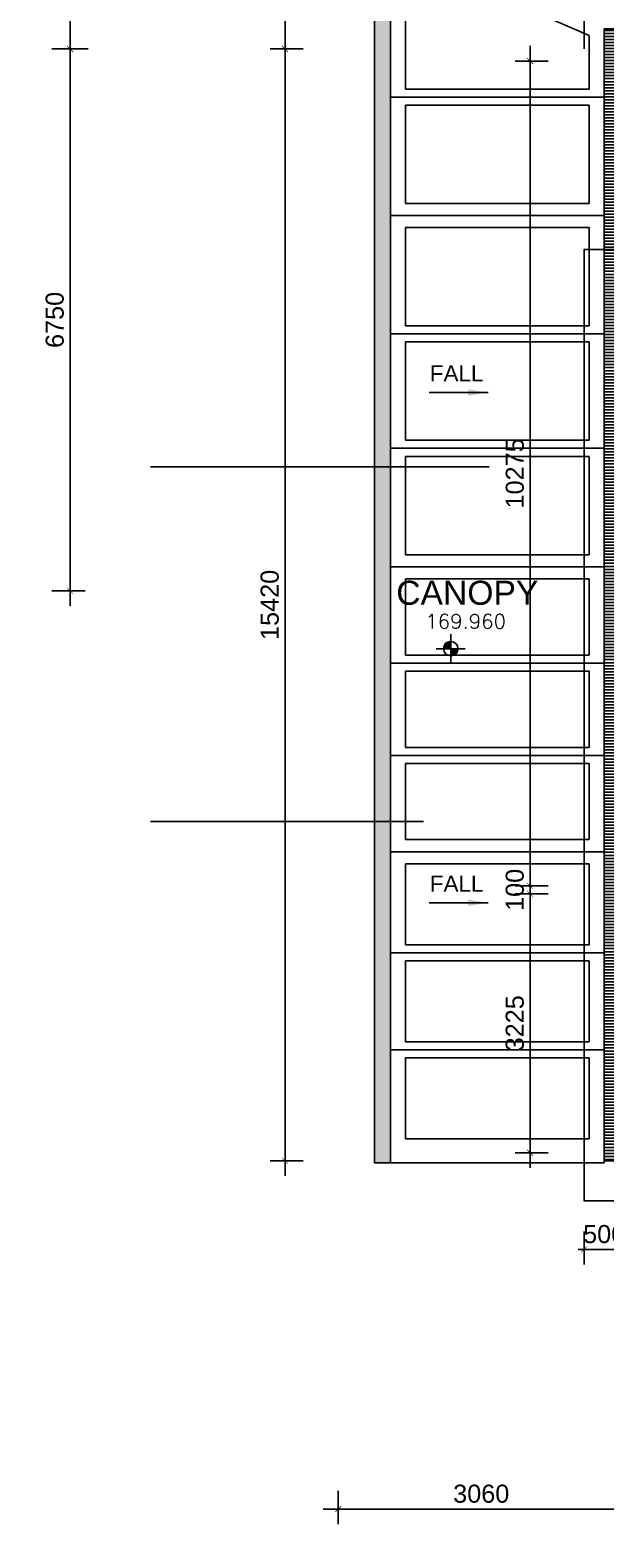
# Model space of a CAD drawing. Header units: millimetres. Extents: x 0 to 69068, y 299 to 37257.
# Drawn here: x 0 to 7162, y 5546 to 24160 of the extents above; entities that cross this region are included whole.
import ezdxf

# ---------------------------------------------------------------- set-up
doc = ezdxf.new("R2010")
doc.units = ezdxf.units.MM
doc.layers.get('Defpoints').update_dxf_attribs({"color": 8})
for name, color, linetype in [('Architectural Features', 8, 'Continuous'), ('arrow', 8, 'Continuous'), ('CANOPY', 8, 'Continuous'), ('DLN032__', 8, 'Continuous'), ('GBP Dim', 8, 'Continuous'), ('GBP Text 250', 8, 'Continuous'), ('GBP_MARKS', 8, 'Continuous'), ('LEVEL', 8, 'Continuous'), ('TEXT', 8, 'Continuous')]:
    doc.layers.add(name, color=color, linetype=linetype)
doc.styles.add('BH', font='arial.ttf')
doc.styles.add('ROMANS', font='romans.shx')
doc.styles.get("Standard").update_dxf_attribs({"font": 'arial.ttf'})
doc.dimstyles.new('200 GBP', dxfattribs={"dimscale": 1.5, "dimtxt": 150, "dimasz": 50, "dimexe": 125, "dimexo": 50, "dimgap": 50, "dimtad": 1, "dimdec": 0, "dimzin": 0, "dimdsep": 46, "dimtxsty": 'BH', "dimblk": 'ARCHTICK', "dimcen": 0.09, "dimdle": 125, "dimclrd": 9, "dimclre": 9, "dimclrt": 1, "dimadec": 0, "dimazin": 0, "dimtfac": 1, "dimtdec": 0, "dimtix": 1, "dimtmove": 2, "dimatfit": 3, "dimldrblk": 'ARCHTICK', "dimfxl": 300, "dimfxlon": 1, "dimtolj": 1, "dimtzin": 0, "dimarcsym": 0})
doc.dimstyles.get("Standard").update_dxf_attribs({"dimtxt": 0.18, "dimasz": 0.18, "dimexe": 0.18, "dimexo": 0.0625, "dimgap": 0.09, "dimtad": 0, "dimtih": 1, "dimtoh": 1, "dimdec": 4, "dimzin": 0, "dimdsep": 46, "dimtxsty": 'Standard', "dimcen": 0.09, "dimadec": 0, "dimazin": 0, "dimtfac": 1, "dimtdec": 4, "dimtofl": 0, "dimtmove": 0, "dimatfit": 3, "dimfxl": 1, "dimtolj": 1, "dimtzin": 0, "dimarcsym": 0})

# ---------------------------------------------------------------- blocks, each defined once
blk = doc.blocks.new('ELEX')
at = {"layer": 'DLN032__'}
for p, q in [((0.5, 0), (-0.5, 0)), ((0, 0.5), (0, -0.5))]:
    blk.add_line(p, q, dxfattribs=at)
blk.add_circle((0, 0), 0.25, dxfattribs=at)
at = {"layer": 'DLN032__', "style": 'ROMANS'}
blk.add_attdef('ELEX', (0.257, 0.354), '', height=0.5, dxfattribs=at)
blk = doc.blocks.new('_ArchTick')
at = {"color": 0, "const_width": 0.1}
blk.add_lwpolyline([(0.5, 0.5), (-0.5, -0.5)], dxfattribs=at)
blk = doc.blocks.new('*D259')
at = {"layer": 'Defpoints', "color": 0, "transparency": 16777216}
for p in [(0, 23922), (500, 23922), (0, 17172)]:
    blk.add_point(p, dxfattribs=at)
at = {"layer": 'GBP Dim', "color": 9, "lineweight": -2, "transparency": 16777216}
for p, q in [((500, 16985), (500, 24110)), ((275, 23922), (688, 23922)), ((275, 17172), (688, 17172))]:
    blk.add_line(p, q, dxfattribs=at)
at = {"layer": 'GBP Dim', "color": 9, "lineweight": -2, "transparency": 16777216, "xscale": 75, "yscale": 75, "zscale": 75}
for p, rotation in [((500, 23922), 90), ((500, 17172), 270)]:
    blk.add_blockref('_ArchTick', p, dxfattribs=dict(at, rotation=rotation))
at = {"layer": 'GBP Dim', "transparency": 16777216, "insert": (310, 20547), "char_height": 225, "attachment_point": 5, "rotation": 90, "style": 'BH'}
blk.add_mtext('\\A1;6750', dxfattribs=at)
blk = doc.blocks.new('*D260')
at = {"layer": 'Defpoints', "color": 0, "transparency": 16777216}
for p in [(3177, 23922), (3839, 23922), (3800, 10072)]:
    blk.add_point(p, dxfattribs=at)
at = {"layer": 'GBP Dim', "color": 9, "lineweight": -2, "transparency": 16777216}
for p, q in [((3177, 9885), (3177, 24110)), ((3402, 23922), (2990, 23922)), ((3402, 10072), (2990, 10072))]:
    blk.add_line(p, q, dxfattribs=at)
at = {"layer": 'GBP Dim', "color": 9, "lineweight": -2, "transparency": 16777216, "xscale": 75, "yscale": 75, "zscale": 75}
for p, rotation in [((3177, 23922), 90), ((3177, 10072), 270)]:
    blk.add_blockref('_ArchTick', p, dxfattribs=dict(at, rotation=rotation))
at = {"layer": 'GBP Dim', "transparency": 16777216, "insert": (2987, 16997), "char_height": 225, "attachment_point": 5, "rotation": 90, "style": 'BH'}
blk.add_mtext('\\A1;15420', dxfattribs=at)
blk = doc.blocks.new('*D261')
at = {"layer": 'Defpoints', "color": 0, "transparency": 16777216}
for p in [(3839, 8755), (7401, 8760), (7401, 5734)]:
    blk.add_point(p, dxfattribs=at)
at = {"layer": 'GBP Dim', "color": 9, "lineweight": -2, "transparency": 16777216}
for p, q in [((3839, 5959), (3839, 5546)), ((7401, 5959), (7401, 5546)), ((3652, 5734), (7588, 5734))]:
    blk.add_line(p, q, dxfattribs=at)
at = {"layer": 'GBP Dim', "color": 9, "lineweight": -2, "transparency": 16777216, "xscale": 75, "yscale": 75, "zscale": 75, "rotation": 180}
blk.add_blockref('_ArchTick', (3839, 5734), dxfattribs=at)
at = {"layer": 'GBP Dim', "color": 9, "lineweight": -2, "transparency": 16777216, "xscale": 75, "yscale": 75, "zscale": 75}
blk.add_blockref('_ArchTick', (7401, 5734), dxfattribs=at)
at = {"layer": 'GBP Dim', "transparency": 16777216, "insert": (5620, 5924), "char_height": 225, "attachment_point": 5, "style": 'BH'}
blk.add_mtext('\\A1;3060', dxfattribs=at)
blk = doc.blocks.new('*D276')
at = {"layer": 'Defpoints', "color": 0, "transparency": 16777216}
for p in [(2521, 26402), (500, 23922), (2521, 23922)]:
    blk.add_point(p, dxfattribs=at)
at = {"layer": 'GBP Dim', "color": 9, "lineweight": -2, "transparency": 16777216}
for p, q in [((500, 26590), (500, 23735)), ((725, 26402), (313, 26402)), ((725, 23922), (313, 23922))]:
    blk.add_line(p, q, dxfattribs=at)
at = {"layer": 'GBP Dim', "color": 9, "lineweight": -2, "transparency": 16777216, "xscale": 75, "yscale": 75, "zscale": 75}
for p, rotation in [((500, 26402), 90), ((500, 23922), 270)]:
    blk.add_blockref('_ArchTick', p, dxfattribs=dict(at, rotation=rotation))
at = {"layer": 'GBP Dim', "transparency": 16777216, "insert": (310, 25162), "char_height": 225, "attachment_point": 5, "rotation": 90, "style": 'BH'}
blk.add_mtext('\\A1;2480', dxfattribs=at)
blk = doc.blocks.new('*D277')
at = {"layer": 'Defpoints', "color": 0, "transparency": 16777216}
for p in [(3531, 25512), (3177, 23922), (3531, 23922)]:
    blk.add_point(p, dxfattribs=at)
at = {"layer": 'GBP Dim', "color": 9, "lineweight": -2, "transparency": 16777216}
for p, q in [((3177, 25700), (3177, 23735)), ((3402, 25512), (2990, 25512)), ((3402, 23922), (2990, 23922))]:
    blk.add_line(p, q, dxfattribs=at)
at = {"layer": 'GBP Dim', "color": 9, "lineweight": -2, "transparency": 16777216, "xscale": 75, "yscale": 75, "zscale": 75}
for p, rotation in [((3177, 25512), 90), ((3177, 23922), 270)]:
    blk.add_blockref('_ArchTick', p, dxfattribs=dict(at, rotation=rotation))
at = {"layer": 'GBP Dim', "transparency": 16777216, "insert": (2987, 24717), "char_height": 225, "attachment_point": 5, "rotation": 90, "style": 'BH'}
blk.add_mtext('\\A1;1590', dxfattribs=at)
blk = doc.blocks.new('*D302')
at = {"layer": 'Defpoints', "color": 0, "transparency": 16777216}
for p in [(6228, 13397), (7026, 13397), (7026, 10172)]:
    blk.add_point(p, dxfattribs=at)
at = {"layer": 'GBP Dim', "color": 9, "lineweight": -2, "transparency": 16777216}
for p, q in [((6228, 9985), (6228, 13585)), ((6453, 13397), (6041, 13397)), ((6453, 10172), (6041, 10172))]:
    blk.add_line(p, q, dxfattribs=at)
at = {"layer": 'GBP Dim', "color": 9, "lineweight": -2, "transparency": 16777216, "xscale": 75, "yscale": 75, "zscale": 75}
for p, rotation in [((6228, 13397), 90), ((6228, 10172), 270)]:
    blk.add_blockref('_ArchTick', p, dxfattribs=dict(at, rotation=rotation))
at = {"layer": 'GBP Dim', "transparency": 16777216, "insert": (6039, 11785), "char_height": 225, "attachment_point": 5, "rotation": 90, "style": 'BH'}
blk.add_mtext('\\A1;3225', dxfattribs=at)
blk = doc.blocks.new('*D303')
at = {"layer": 'Defpoints', "color": 0, "transparency": 16777216}
for p in [(6228, 23772), (7026, 23772, 0), (7026, 13497)]:
    blk.add_point(p, dxfattribs=at)
at = {"layer": 'GBP Dim', "color": 9, "lineweight": -2, "transparency": 16777216}
for p, q in [((6228, 13310), (6228, 23960)), ((6453, 23772), (6041, 23772)), ((6453, 13497), (6041, 13497))]:
    blk.add_line(p, q, dxfattribs=at)
at = {"layer": 'GBP Dim', "color": 9, "lineweight": -2, "transparency": 16777216, "xscale": 75, "yscale": 75, "zscale": 75}
for p, rotation in [((6228, 23772), 90), ((6228, 13497), 270)]:
    blk.add_blockref('_ArchTick', p, dxfattribs=dict(at, rotation=rotation))
at = {"layer": 'GBP Dim', "transparency": 16777216, "insert": (6039, 18635), "char_height": 225, "attachment_point": 5, "rotation": 90, "style": 'BH'}
blk.add_mtext('\\A1;10275', dxfattribs=at)
blk = doc.blocks.new('*D341')
at = {"layer": 'Defpoints', "color": 0, "transparency": 16777216}
for p in [(6901, 9572, 0), (7401, 9572, 0), (7401, 8968)]:
    blk.add_point(p, dxfattribs=at)
at = {"layer": 'GBP Dim', "color": 9, "lineweight": -2, "transparency": 16777216}
for p, q in [((6901, 9193), (6901, 8780)), ((7401, 9193), (7401, 8780)), ((6901, 8968), (6826, 8968)), ((6901, 8968), (7401, 8968)), ((7401, 8968), (7476, 8968))]:
    blk.add_line(p, q, dxfattribs=at)
at = {"layer": 'GBP Dim', "color": 9, "lineweight": -2, "transparency": 16777216, "xscale": 75, "yscale": 75, "zscale": 75}
blk.add_blockref('_ArchTick', (6901, 8968), dxfattribs=at)
at = {"layer": 'GBP Dim', "color": 9, "lineweight": -2, "transparency": 16777216, "xscale": 75, "yscale": 75, "zscale": 75, "rotation": 180}
blk.add_blockref('_ArchTick', (7401, 8968), dxfattribs=at)
at = {"layer": 'GBP Dim', "transparency": 16777216, "insert": (7151, 9158), "char_height": 225, "attachment_point": 5, "style": 'BH'}
blk.add_mtext('\\A1;500', dxfattribs=at)
blk = doc.blocks.new('*D376')
at = {"layer": 'Defpoints', "color": 0, "transparency": 16777216}
for p in [(7026, 13497), (6228, 13397), (7026, 13397)]:
    blk.add_point(p, dxfattribs=at)
at = {"layer": 'GBP Dim', "color": 9, "lineweight": -2, "transparency": 16777216}
for p, q in [((6453, 13497), (6041, 13497)), ((6228, 13497), (6228, 13572)), ((6228, 13497), (6228, 13397)), ((6453, 13397), (6041, 13397)), ((6228, 13397), (6228, 13322))]:
    blk.add_line(p, q, dxfattribs=at)
at = {"layer": 'GBP Dim', "color": 9, "lineweight": -2, "transparency": 16777216, "xscale": 75, "yscale": 75, "zscale": 75}
for p, rotation in [((6228, 13497), 270), ((6228, 13397), 90)]:
    blk.add_blockref('_ArchTick', p, dxfattribs=dict(at, rotation=rotation))
at = {"layer": 'GBP Dim', "transparency": 16777216, "insert": (6039, 13447), "char_height": 225, "attachment_point": 5, "rotation": 90, "style": 'BH'}
blk.add_mtext('\\A1;100', dxfattribs=at)

msp = doc.modelspace()

# ---------------------------------------------------------------- hatches: boundary and pattern name
at = {"layer": 'CANOPY'}
h = msp.add_hatch(dxfattribs=at)
h.set_pattern_fill('DOTS', color=256, scale=800, angle=45, style=0)
h.set_pattern_definition([(45, (14538.947, 35352.41), (-17.67767, 53.03301), [0, -50])])
h.paths.add_polyline_path([(4290, 25513.1), (16230, 26403), (16230, 26202.4), (4490, 25327.4), (4490, 10047.5), (4290, 10047.5)])
h = msp.add_hatch(dxfattribs=at)
h.set_pattern_fill('ANSI31', color=256, scale=300, angle=135, style=0)
h.set_pattern_definition([(180, (11754.79, 35252.24), (-7e-15, -37.5), [])])
h.paths.add_polyline_path([(7300, 10072.5), (7150, 10072.5), (7150, 24172.4), (7300, 24172.4)])
at = {"layer": 'DLN032__'}
h = msp.add_hatch(dxfattribs=at)
h.set_pattern_fill('ANSI31', color=256, style=0)
h.set_pattern_definition([(45, (250.16777, -16887.82818), (-0.08838834765, 0.08838834765), [])])
h.paths.add_polyline_path([(5330.7, 16451.7), (5240.7, 16451.7), (5240.7, 16361.7, 0.4142136)])
h.paths.add_polyline_path([(5240.7, 16541.7, 0.4142136), (5150.7, 16451.7), (5240.7, 16451.7)])

# ---------------------------------------------------------------- linework, layer by layer
at = {"layer": 'Architectural Features', "ltscale": 50}
msp.add_lwpolyline([(6900, 23922.2), (6900, 24422.2), (15200, 24422.2), (15200, 23922.2)], dxfattribs=at)
at = {"layer": 'Architectural Features', "ltscale": 50, "elevation": 0}
msp.add_lwpolyline([(16400.9, 10072.5), (16400.9, 9572.5), (6900.9, 9572.5), (6900.9, 21422.4), (7400, 21422.4)], dxfattribs=at)
at = {"layer": 'CANOPY'}
for p, q in [((4290, 25513.1), (4290, 10047.5)), ((4490, 25327.4), (4490, 10047.5)), ((4490, 23322.5), (7150, 23322.5)), ((4490, 21847.5), (7150, 21847.5)), ((4490, 20372.5), (7150, 20372.5)), ((4490, 18947.5), (7150, 18947.5)), ((4490, 17472.5), (7150, 17472.5)), ((4490, 16272.5), (7150, 16272.5)), ((4490, 15122.5), (7150, 15122.5)), ((4490, 13922.5), (7150, 13922.5)), ((4490, 12664.1), (7150, 12664.1)), ((4490, 11455.8), (7150, 11455.8)), ((7150, 10072.5), (7400, 10072.5)), ((4490, 10047.5), (4290, 10047.5)), ((4490, 10047.5), (7150, 10047.5))]:
    msp.add_line(p, q, dxfattribs=at)
at = {"layer": 'CANOPY', "ltscale": 500}
for p, q in [((4675, 25083.6), (4675, 23422.5)), ((6965, 24089.2), (4675, 25083.6)), ((6965, 23422.5), (6965, 24089.2)), ((4675, 23422.5), (6965, 23422.5)), ((4675, 23222.5), (4675, 21997.5)), ((4675, 23222.5), (6965, 23222.5)), ((6965, 21997.5), (6965, 23222.5)), ((4675, 21997.5), (6965, 21997.5)), ((4675, 21697.5), (6965, 21697.5)), ((4675, 20472.5), (4675, 21697.5)), ((6965, 20472.5), (6965, 21697.5)), ((4675, 20472.5), (6965, 20472.5)), ((4675, 20272.5), (6965, 20272.5)), ((4675, 19047.5), (4675, 20272.5)), ((6965, 19047.5), (6965, 20272.5)), ((4675, 19047.5), (6965, 19047.5)), ((4675, 18847.5), (6965, 18847.5)), ((4675, 17622.5), (4675, 18847.5)), ((6965, 17622.5), (6965, 18847.5)), ((4675, 17622.5), (6965, 17622.5)), ((4675, 17322.5), (6965, 17322.5)), ((4675, 16372.5), (4675, 17322.5)), ((6965, 16372.5), (6965, 17322.5)), ((4675, 16372.5), (6965, 16372.5)), ((4675, 16172.5), (6965, 16172.5)), ((4675, 15222.5), (4675, 16172.5)), ((6965, 15222.5), (6965, 16172.5)), ((4675, 15222.5), (6965, 15222.5)), ((4675, 15022.5), (6965, 15022.5)), ((4675, 14072.5), (4675, 15022.5)), ((6965, 14072.5), (6965, 15022.5)), ((4675, 14072.5), (6965, 14072.5)), ((4675, 13772.5), (6965, 13772.5)), ((4675, 12764.1), (4675, 13772.5)), ((6965, 12764.1), (6965, 13772.5)), ((4675, 12764.1), (6965, 12764.1)), ((4675, 12564.1), (6965, 12564.1)), ((4675, 11555.8), (4675, 12564.1)), ((6965, 11555.8), (6965, 12564.1)), ((4675, 11555.8), (6965, 11555.8)), ((4675, 11355.8), (6965, 11355.8)), ((4675, 10347.5), (4675, 11355.8)), ((6965, 10347.5), (6965, 11355.8)), ((4675, 10347.5), (6965, 10347.5))]:
    msp.add_line(p, q, dxfattribs=at)
at = {"layer": 'CANOPY'}
msp.add_lwpolyline([(7150, 10047.5), (7150, 24172.4), (16230, 24172.4)], dxfattribs=at)
at = {"layer": 'GBP_MARKS', "ltscale": 50}
for p, q in [((5719.6, 18718.9), (1500, 18718.9)), ((4899.5, 14298.7), (1500, 14298.7))]:
    msp.add_line(p, q, dxfattribs=at)

# ---------------------------------------------------------------- block references
at = {"layer": 'DLN032__'}
ref = msp.add_blockref('ELEX', (5240.7, 16451.7), dxfattribs=dict(at, xscale=360, yscale=360, zscale=360))
ref.add_attrib('ELEX', '169.960', (4924.6, 16701.5), dxfattribs={"layer": 'LEVEL', "height": 180, "rotation": 360, "style": 'ROMANS'})

# ---------------------------------------------------------------- texts
at = {"layer": 'GBP Text 250', "style": 'BH'}
msp.add_text('CANOPY', height=300, dxfattribs=at).set_placement((4561.7, 16998.3))
at = {"layer": 'TEXT', "style": 'BH'}
for p in [(4980.1, 19780.7), (4980.1, 13424.9)]:
    msp.add_text('FALL', height=200, dxfattribs=at).set_placement(p)

# ---------------------------------------------------------------- dimensions: what is measured, and where the dimension line sits
at = {"layer": 'GBP Dim'}
for base, p1, p2, picture, middle in [((500, 23922.4), (2521.1, 26402.5), (2521.1, 23922.4), '*D276', (310.1, 25162.4)), ((3177.1, 23922.4), (3531, 25512.1), (3531, 23922.4), '*D277', (2987.2, 24717.2)), ((500, 23922.4), (0, 17172.3), (0, 23922.4), '*D259', (310.1, 20547.4)), ((6228.5, 23772.5), (7025.9, 13497.5), (7025.9, 23772.5, 0), '*D303', (6038.6, 18635)), ((6228.5, 13397.5), (7025.9, 13497.5), (7025.9, 13397.5), '*D376', (6038.6, 13447.5)), ((6228.5, 13397.5), (7025.9, 10172.5), (7025.9, 13397.5), '*D302', (6038.5, 11785))]:
    dim = msp.add_linear_dim(base=base, p1=p1, p2=p2, angle=90, dimstyle='200 GBP', override={"dimclrt": 256, "dimfxl": 150}, dxfattribs=at)
    dim.commit()
    dim.dimension.update_dxf_attribs({"geometry": picture, "text_midpoint": middle})
dim = msp.add_linear_dim(base=(3177.1, 23922.4), p1=(3799.5, 10072.5), p2=(3839.4, 23922.4), angle=90, text='15420', dimstyle='200 GBP', override={"dimclrt": 256, "dimfxl": 150}, dxfattribs=at)
dim.commit()
dim.dimension.update_dxf_attribs({"geometry": '*D260', "text_midpoint": (2987.2, 16997.4)})
dim = msp.add_linear_dim(base=(7401, 8967.8), p1=(6900.9, 9572.5, 0), p2=(7401, 9572.5, 0), dimstyle='200 GBP', override={"dimclrt": 256, "dimfxl": 150}, dxfattribs=at)
dim.commit()
dim.dimension.update_dxf_attribs({"geometry": '*D341', "text_midpoint": (7150.9, 9157.7)})
dim = msp.add_linear_dim(base=(7401, 5733.8), p1=(3839.4, 8755.2), p2=(7401, 8760.5), text='3060', dimstyle='200 GBP', override={"dimclrt": 256, "dimfxl": 150}, dxfattribs=at)
dim.commit()
dim.dimension.update_dxf_attribs({"geometry": '*D261', "text_midpoint": (5620.2, 5923.7)})

# ---------------------------------------------------------------- leaders
at = {"layer": 'arrow'}
for points in [[(5706.5, 19642.9), (4970.1, 19642.9)], [(5706.5, 13287.1), (4970.1, 13287.1)]]:
    msp.add_leader(points, dimstyle='Standard', override={"dimscale": 2, "dimtxt": 200, "dimasz": 125, "dimexe": 166.67, "dimexo": 100, "dimgap": 100, "dimtih": 0, "dimtoh": 0, "dimdec": 0, "dimrnd": 5.001, "dimtxsty": 'BH', "dimdle": 166.666667, "dimclrd": 9, "dimclre": 9, "dimclrt": 1, "dimtdec": 0, "dimtix": 1, "dimtofl": 1, "dimtmove": 2, "dimfxl": 50}, dxfattribs=at)

doc.saveas('drawing.dxf')
